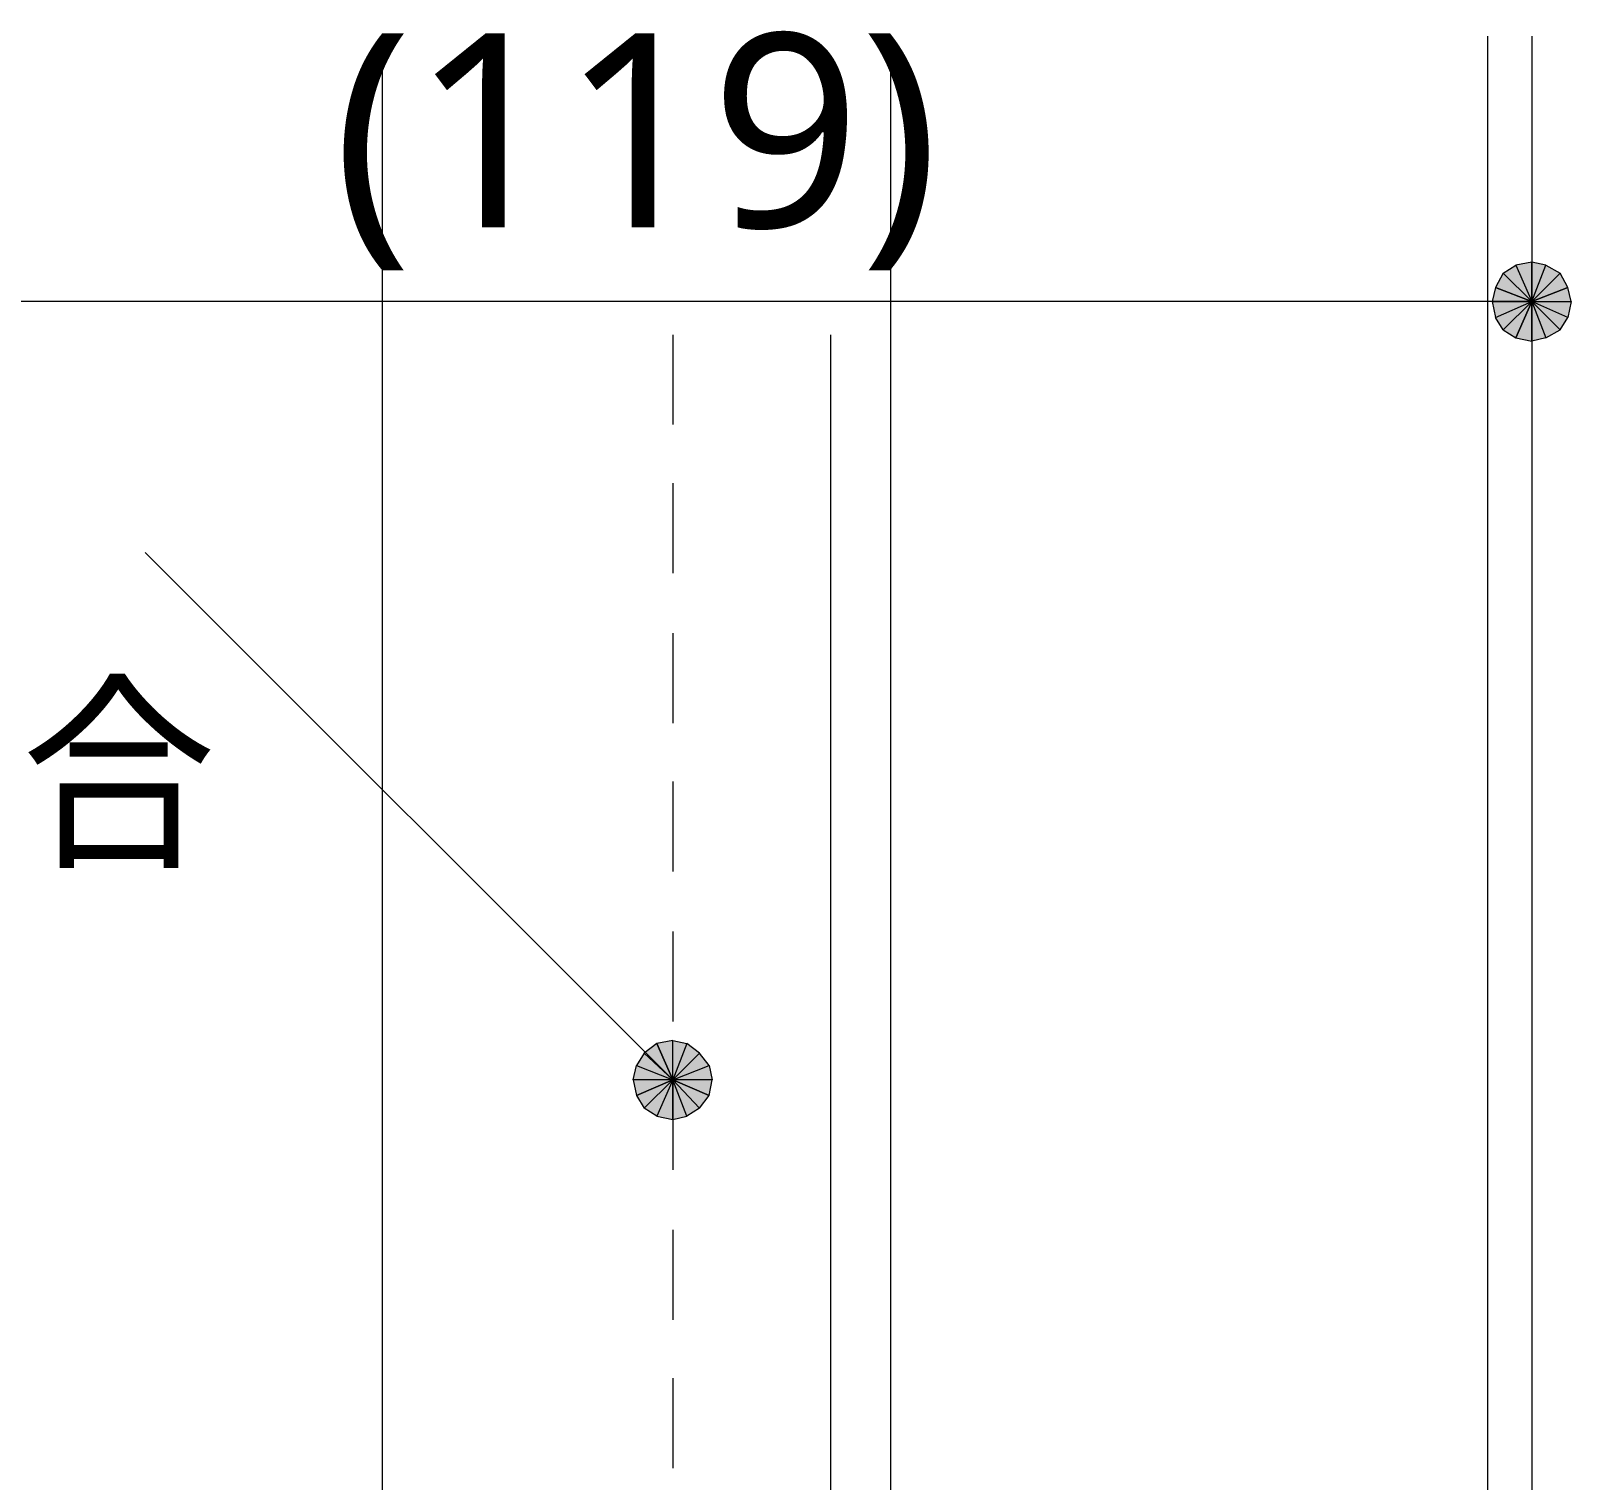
# Model space of a CAD drawing. Header units: millimetres. Extents: x 0 to 420, y 0 to 297.
# Drawn here: x 141.38 to 162.03, y 81.94 to 101.38 of the extents above; entities that cross this region are included whole.
import ezdxf
from ezdxf.enums import TextEntityAlignment as Align

# ---------------------------------------------------------------- set-up
doc = ezdxf.new("R2010")
doc.units = ezdxf.units.MM
doc.styles.add('kst32b', font='NotoSansJP-Variable.ttf')

msp = doc.modelspace()

# ---------------------------------------------------------------- hatches: boundary and pattern name
h = msp.add_hatch(color=7)
h.paths.add_polyline_path([(161.502, 98.277), (161.29, 98.234), (161.502, 97.748), (161.502, 98.277)])
h.paths.add_polyline_path([(161.29, 98.234), (161.502, 97.748), (161.121, 98.129), (161.29, 98.234)])
h.paths.add_polyline_path([(161.502, 97.748), (161.121, 98.129), (161.015, 97.938), (161.502, 97.748)])
h = msp.add_hatch(color=7)
h.paths.add_polyline_path([(161.988, 97.938), (161.883, 98.129), (161.502, 97.748), (161.988, 97.938)])
h.paths.add_polyline_path([(161.883, 98.129), (161.502, 97.748), (161.692, 98.234), (161.883, 98.129)])
h.paths.add_polyline_path([(161.502, 97.748), (161.692, 98.234), (161.502, 98.277), (161.502, 97.748)])
for points in [[(161.015, 97.938), (160.972, 97.748), (161.502, 97.748), (161.015, 97.938)], [(149.775, 87.799), (149.606, 87.672), (149.987, 87.312), (149.775, 87.799)]]:
    msp.add_hatch(color=7).paths.add_polyline_path(points)
h = msp.add_hatch(color=7)
h.paths.add_polyline_path([(161.883, 97.367), (161.988, 97.536), (161.502, 97.748), (161.883, 97.367)])
h.paths.add_polyline_path([(161.988, 97.536), (161.502, 97.748), (162.031, 97.748), (161.988, 97.536)])
h.paths.add_polyline_path([(161.502, 97.748), (162.031, 97.748), (161.988, 97.938), (161.502, 97.748)])
h = msp.add_hatch(color=7)
h.paths.add_polyline_path([(160.972, 97.748), (161.015, 97.536), (161.502, 97.748), (160.972, 97.748)])
h.paths.add_polyline_path([(161.015, 97.536), (161.502, 97.748), (161.121, 97.367), (161.015, 97.536)])
h.paths.add_polyline_path([(161.502, 97.748), (161.121, 97.367), (161.29, 97.261), (161.502, 97.748)])
h = msp.add_hatch(color=7)
h.paths.add_polyline_path([(161.29, 97.261), (161.502, 97.218), (161.502, 97.748), (161.29, 97.261)])
h.paths.add_polyline_path([(161.502, 97.218), (161.502, 97.748), (161.692, 97.261), (161.502, 97.218)])
h.paths.add_polyline_path([(161.502, 97.748), (161.692, 97.261), (161.883, 97.367), (161.502, 97.748)])
h = msp.add_hatch(color=7)
h.paths.add_polyline_path([(150.347, 87.672), (150.178, 87.799), (149.987, 87.312), (150.347, 87.672)])
h.paths.add_polyline_path([(150.178, 87.799), (149.987, 87.312), (149.987, 87.842), (150.178, 87.799)])
h.paths.add_polyline_path([(149.987, 87.312), (149.987, 87.842), (149.775, 87.799), (149.987, 87.312)])
h = msp.add_hatch(color=7)
h.paths.add_polyline_path([(149.606, 87.672), (149.5, 87.503), (149.987, 87.312), (149.606, 87.672)])
h.paths.add_polyline_path([(149.5, 87.503), (149.987, 87.312), (149.458, 87.312), (149.5, 87.503)])
h.paths.add_polyline_path([(149.987, 87.312), (149.458, 87.312), (149.5, 87.101), (149.987, 87.312)])
h = msp.add_hatch(color=7)
h.paths.add_polyline_path([(150.474, 87.101), (150.516, 87.312), (149.987, 87.312), (150.474, 87.101)])
h.paths.add_polyline_path([(150.516, 87.312), (149.987, 87.312), (150.474, 87.503), (150.516, 87.312)])
h.paths.add_polyline_path([(149.987, 87.312), (150.474, 87.503), (150.347, 87.672), (149.987, 87.312)])
h = msp.add_hatch(color=7)
h.paths.add_polyline_path([(149.5, 87.101), (149.606, 86.931), (149.987, 87.312), (149.5, 87.101)])
h.paths.add_polyline_path([(149.606, 86.931), (149.987, 87.312), (149.775, 86.826), (149.606, 86.931)])
h.paths.add_polyline_path([(149.987, 87.312), (149.775, 86.826), (149.987, 86.783), (149.987, 87.312)])
h = msp.add_hatch(color=7)
h.paths.add_polyline_path([(149.987, 86.783), (150.178, 86.826), (149.987, 87.312), (149.987, 86.783)])
h.paths.add_polyline_path([(150.178, 86.826), (149.987, 87.312), (150.347, 86.931), (150.178, 86.826)])
h.paths.add_polyline_path([(149.987, 87.312), (150.347, 86.931), (150.474, 87.101), (149.987, 87.312)])

# ---------------------------------------------------------------- linework, layer by layer
at = {"lineweight": 13}
for points in [[(146.092, 101.304), (146.092, 71.501)], [(152.908, 101.304), (152.908, 67.797)], [(160.909, 101.304), (160.909, 67.797)], [(161.502, 101.304), (161.502, 65.574)], [(161.502, 97.748), (137.499, 97.748)], [(149.987, 97.303), (149.987, 96.097)], [(152.104, 97.303), (152.104, 71.205)], [(149.987, 95.313), (149.987, 94.107)], [(149.987, 87.312), (142.917, 94.382)], [(149.987, 93.303), (149.987, 92.096)], [(149.987, 91.313), (149.987, 90.106)], [(149.987, 89.302), (149.987, 88.096)], [(149.987, 87.312), (149.987, 86.106)], [(149.987, 85.302), (149.987, 84.095)], [(149.987, 83.312), (149.987, 82.105)]]:
    msp.add_lwpolyline(points, dxfattribs=at)
at = {"lineweight": 0}
for points in [[(161.502, 97.748), (161.121, 98.129), (161.015, 97.938)], [(161.29, 98.234), (161.502, 97.748), (161.121, 98.129)], [(161.502, 98.277), (161.29, 98.234), (161.502, 97.748)], [(161.502, 97.748), (161.692, 98.234), (161.502, 98.277)], [(161.883, 98.129), (161.502, 97.748), (161.692, 98.234)], [(161.988, 97.938), (161.883, 98.129), (161.502, 97.748)], [(161.015, 97.938), (160.972, 97.748), (161.502, 97.748)], [(161.502, 97.748), (162.031, 97.748), (161.988, 97.938)], [(160.972, 97.748), (161.015, 97.536), (161.502, 97.748)], [(161.015, 97.536), (161.502, 97.748), (161.121, 97.367)], [(161.502, 97.748), (161.121, 97.367), (161.29, 97.261)], [(161.29, 97.261), (161.502, 97.218), (161.502, 97.748)], [(161.502, 97.218), (161.502, 97.748), (161.692, 97.261)], [(161.502, 97.748), (161.692, 97.261), (161.883, 97.367)], [(161.883, 97.367), (161.988, 97.536), (161.502, 97.748)], [(161.988, 97.536), (161.502, 97.748), (162.031, 97.748)], [(149.775, 87.799), (149.606, 87.672), (149.987, 87.312)], [(149.987, 87.312), (149.987, 87.842), (149.775, 87.799)], [(150.178, 87.799), (149.987, 87.312), (149.987, 87.842)], [(150.347, 87.672), (150.178, 87.799), (149.987, 87.312)], [(149.606, 87.672), (149.5, 87.503), (149.987, 87.312)], [(149.987, 87.312), (150.474, 87.503), (150.347, 87.672)], [(149.5, 87.503), (149.987, 87.312), (149.458, 87.312)], [(150.516, 87.312), (149.987, 87.312), (150.474, 87.503)], [(149.987, 87.312), (149.458, 87.312), (149.5, 87.101)], [(149.5, 87.101), (149.606, 86.931), (149.987, 87.312)], [(149.606, 86.931), (149.987, 87.312), (149.775, 86.826)], [(149.987, 87.312), (149.775, 86.826), (149.987, 86.783)], [(149.987, 86.783), (150.178, 86.826), (149.987, 87.312)], [(150.178, 86.826), (149.987, 87.312), (150.347, 86.931)], [(149.987, 87.312), (150.347, 86.931), (150.474, 87.101)], [(150.474, 87.101), (150.516, 87.312), (149.987, 87.312)]]:
    msp.add_lwpolyline(points, close=True, dxfattribs=at)

# ---------------------------------------------------------------- texts
at = {"style": 'kst32b'}
for s, height, p, p2 in [('(119)', 2.5989, (145.436, 98.743), (153.558, 98.743)), ('両開き戸の場合', 2.0791, (125.667, 90.382), (143.859, 90.382))]:
    msp.add_text(s, height=height, dxfattribs=at).set_placement(p, p2, align=Align.FIT)

doc.saveas('drawing.dxf')
